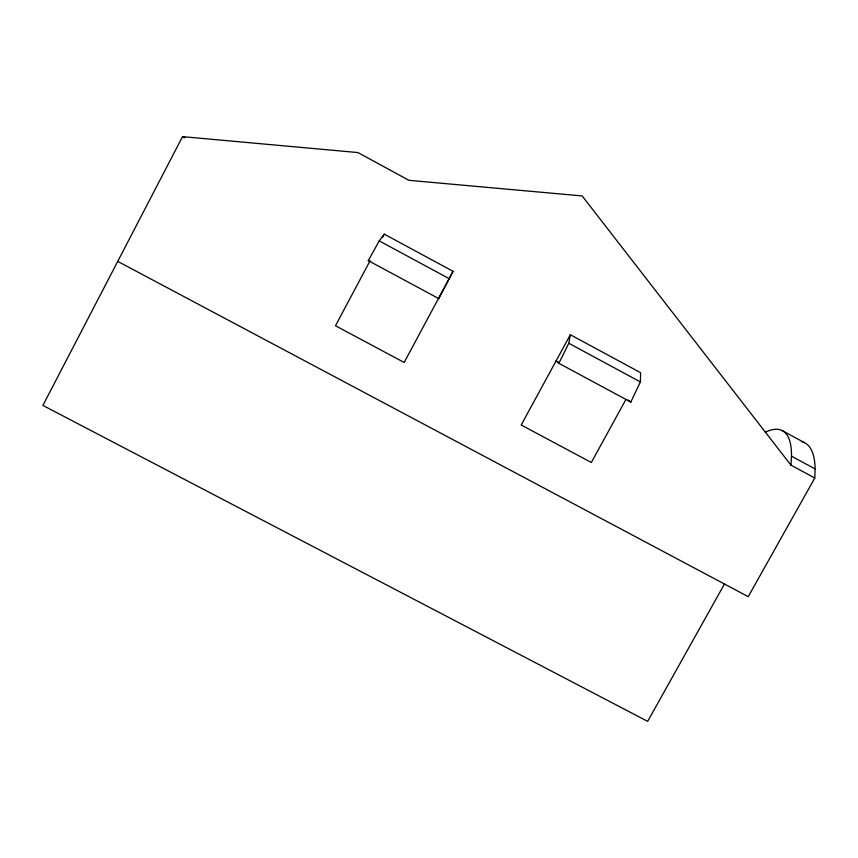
<?xml version="1.0" encoding="UTF-8"?>
<svg xmlns="http://www.w3.org/2000/svg" width="858" height="858" viewBox="0 0 858 858"><rect width="100%" height="100%" fill="white"/><g stroke="black" fill="none" stroke-linecap="round" stroke-linejoin="round"><path stroke-width="1.29" d="M558.451 362.151L556.102 360.886L558.869 363.309L630.812 402.059L640.39 381.928L640.615 372.704L570.345 334.727L521.192 425.01L591.323 462.494L625.697 399.882M117.728 261.379L748.24 596.664L814.789 478.013L815.1 468.929A144.369 43.49 -62.6 0 0 801.426 441.58M814.789 478.013L790.947 465.143L791.484 456.166A144.541 40.787 -62.5 0 0 765.272 432.228M438.76 298.595L453.056 271.321L384.245 234.137L379.215 240.883L368.275 260.628L438.76 298.595L438.888 297.737M558.869 363.309L568.822 343.275L570.345 334.727M790.947 465.143L582.164 195.935L408.944 180.319L357.915 152.563L182.529 136.647L42.9 405.426L647.661 721.353L724.463 584.019M382.4 237.591L384.245 234.137M453.056 271.321L404.15 362.462L335.478 325.761L370.12 260.682L368.275 260.628M182.529 136.647L184.899 137.784M791.484 456.166L815.1 468.929M379.215 240.883L449.335 278.753M568.822 343.275L640.39 381.928M782.11 430.534L804.525 442.674M628.12 400.053L630.812 402.059"/></g></svg>
